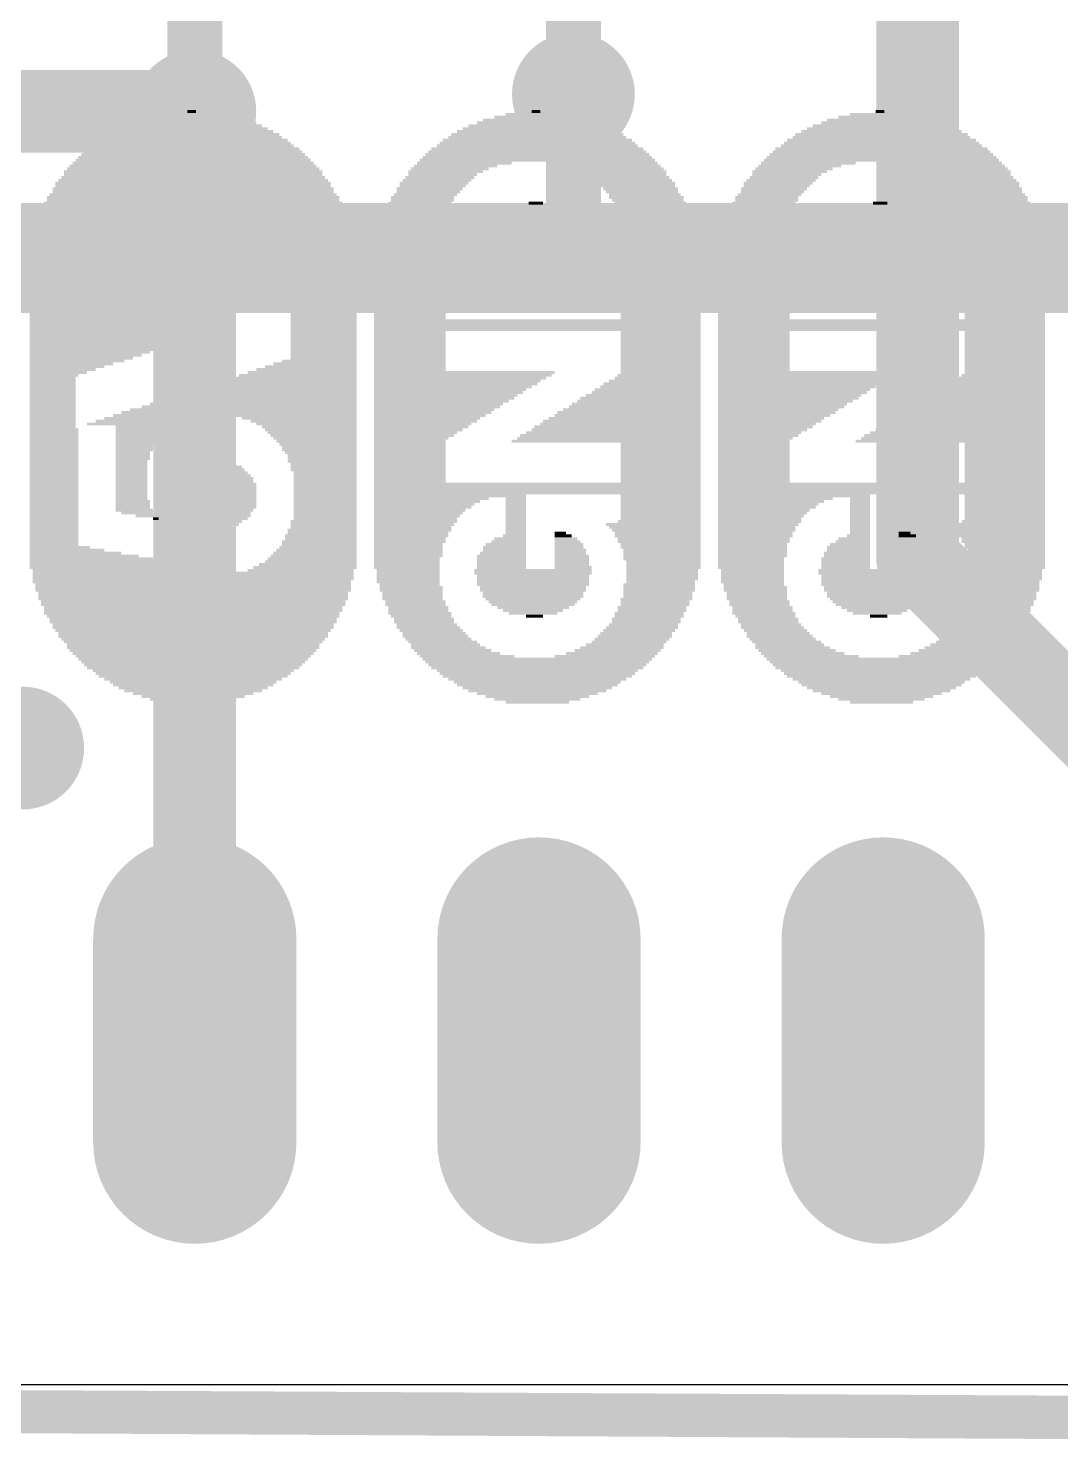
# Model space of a CAD drawing. Extents: x -3.3 to 69.5, y -0.4 to 53.7.
# Drawn here: x 36.87 to 44.49, y -0.41 to 10.01 of the extents above; entities that cross this region are included whole.
import ezdxf

# ---------------------------------------------------------------- set-up
doc = ezdxf.new("R2010")
doc.units = 0
for name, color, linetype in [('1', 12, 'CONTINUOUS'), ('16', 132, 'CONTINUOUS'), ('17', 110, 'CONTINUOUS'), ('18', 3, 'CONTINUOUS'), ('20', 53, 'CONTINUOUS'), ('200', 4, 'CONTINUOUS')]:
    doc.layers.add(name, color=color, linetype=linetype)

# ---------------------------------------------------------------- blocks, each defined once
blk = doc.blocks.new('LONGP100')
at = {"const_width": 1}
blk.add_lwpolyline([(-0.5, 0), (0.5, 0)], dxfattribs=at)
at = {"const_width": 0.5}
for points in [[(-0.5, 0.25, 1), (-0.5, -0.25)], [(0.5, -0.25, 1), (0.5, 0.25)]]:
    blk.add_lwpolyline(points, format="xyb", dxfattribs=at)
blk = doc.blocks.new('RECT')
blk.add_solid([(-0.5, -0.5), (0.5, -0.5), (-0.5, 0.5), (0.5, 0.5)])
blk = doc.blocks.new('ROUNDV')
at = {"const_width": 0.5}
blk.add_lwpolyline([(0, -0.25, 1), (0, 0.25, 1), (0, -0.25)], format="xyb", dxfattribs=at)

msp = doc.modelspace()

# ---------------------------------------------------------------- linework, layer by layer
at = {"layer": '1'}
for points, const_width in [([(40.894, 14.224), (40.894, 9.525)], 0.4064), ([(38.1, 13.843), (38.1, 9.398)], 0.4064), ([(43.434, 6.096), (43.434, 10.414)], 0.6096), ([(38.1, 9.398), (38.1, 2.54)], 0.6096), ([(45.72, 3.81), (43.434, 6.096)], 0.6096), ([(48.514, -0.254), (0, 0)], 0.3048)]:
    msp.add_lwpolyline(points, dxfattribs=dict(at, const_width=const_width))
for points, const_width in [([(38.2524, 9.398, 1), (37.9476, 9.398)], 0.3048), ([(40.7924, 9.525, 1), (40.9956, 9.525)], 0.2032), ([(37.9984, 9.398, 1), (38.2016, 9.398)], 0.2032), ([(43.5418, 6.2038, 1), (43.3262, 5.9882)], 0.3048), ([(43.2816, 6.096, 1), (43.5864, 6.096)], 0.3048), ([(37.9476, 2.54, 1), (38.2524, 2.54)], 0.3048)]:
    msp.add_lwpolyline(points, format="xyb", dxfattribs=dict(at, const_width=const_width))
at = {"layer": '16'}
for points, const_width in [([(38.1, 9.398), (29.464, 9.398)], 0.6096), ([(40.894, 9.525), (40.894, 8.316)], 0.4064), ([(35.306, 8.316), (40.894, 8.316)], 0.8128), ([(40.894, 8.316), (49.276, 8.316)], 0.8128), ([(45.466, -0.254), (0, 0)], 0.3048)]:
    msp.add_lwpolyline(points, dxfattribs=dict(at, const_width=const_width))
for points, const_width in [([(38.1, 9.2456, 1), (38.1, 9.5504)], 0.3048), ([(40.9956, 9.525, 1), (40.7924, 9.525)], 0.2032), ([(40.894, 8.5192, 1), (40.894, 8.1128)], 0.4064), ([(40.894, 8.1128, 1), (40.894, 8.5192)], 0.4064), ([(40.7924, 8.316, 1), (40.9956, 8.316)], 0.2032)]:
    msp.add_lwpolyline(points, format="xyb", dxfattribs=dict(at, const_width=const_width))
at = {"layer": '20'}
msp.add_line((65.04, 0), (1, 0), dxfattribs=at)

# ---------------------------------------------------------------- block references
at = {"layer": '17', "xscale": 1.5, "yscale": 1.5, "rotation": 90}
for p in [(38.1, 2.54), (38.1, 2.54), (40.64, 2.54), (40.64, 2.54), (43.18, 2.54), (43.18, 2.54)]:
    msp.add_blockref('LONGP100', p, dxfattribs=at)
at = {"layer": '18', "xscale": 0.9064, "yscale": 0.9064}
for p in [(40.894, 9.525), (40.894, 9.525), (38.1, 9.398), (38.1, 9.398), (36.83, 4.699), (36.83, 4.699)]:
    msp.add_blockref('ROUNDV', p, dxfattribs=at)
at = {"layer": '200', "yscale": 0.0212}
for p, xscale in [((38.0879, 9.3765), 0.4656), ((38.0773, 9.3976), 0.0635), ((40.6278, 9.3765), 0.4656), ((40.6172, 9.3976), 0.0635), ((43.1677, 9.3765), 0.4656), ((43.1571, 9.3976), 0.0635), ((38.0879, 9.2706), 1.1006), ((38.0879, 9.2918), 1.016), ((38.0985, 9.313), 0.9101), ((38.0879, 9.3341), 0.8043), ((38.0985, 9.3553), 0.6561), ((40.6278, 9.2706), 1.1006), ((40.6278, 9.2918), 1.016), ((40.6384, 9.313), 0.9101), ((40.6278, 9.3341), 0.8043), ((40.6384, 9.3553), 0.6561), ((43.1677, 9.2706), 1.1006), ((43.1677, 9.2918), 1.016), ((43.1783, 9.313), 0.9101), ((43.1677, 9.3341), 0.8043), ((43.1783, 9.3553), 0.6561), ((38.0879, 9.1648), 1.4393), ((38.0879, 9.186), 1.3969), ((38.0879, 9.2071), 1.3123), ((38.0879, 9.2283), 1.27), ((38.0879, 9.2495), 1.1853), ((40.6278, 9.1648), 1.4393), ((40.6278, 9.186), 1.3969), ((40.6278, 9.2071), 1.3123), ((40.6278, 9.2283), 1.27), ((40.6278, 9.2495), 1.1853), ((43.1677, 9.1648), 1.4393), ((43.1677, 9.186), 1.3969), ((43.1677, 9.2071), 1.3123), ((43.1677, 9.2283), 1.27), ((43.1677, 9.2495), 1.1853), ((38.0879, 9.059), 1.6933), ((38.0879, 9.0801), 1.6509), ((38.0879, 9.1013), 1.6086), ((38.0879, 9.1225), 1.5663), ((38.0879, 9.1436), 1.4816), ((40.6278, 9.059), 1.6933), ((40.6278, 9.0801), 1.6509), ((40.6278, 9.1013), 1.6086), ((40.6278, 9.1225), 1.5663), ((40.6278, 9.1436), 1.4816), ((43.1677, 9.059), 1.6933), ((43.1677, 9.0801), 1.6509), ((43.1677, 9.1013), 1.6086), ((43.1677, 9.1225), 1.5663), ((43.1677, 9.1436), 1.4816), ((38.0879, 8.9531), 1.9049), ((38.0879, 8.9743), 1.8626), ((38.0879, 8.9955), 1.8203), ((38.0879, 9.0166), 1.7779), ((38.0879, 9.0378), 1.7356), ((39.9505, 8.9531), 0.5503), ((39.9822, 8.9743), 0.5715), ((40.0246, 8.9955), 0.6138), ((40.0881, 9.0166), 0.6985), ((40.6278, 9.0378), 1.7356), ((41.1252, 9.0166), 0.7831), ((41.1887, 8.9955), 0.6985), ((41.231, 8.9743), 0.6561), ((41.2628, 8.9531), 0.635), ((42.4904, 8.9531), 0.5503), ((42.5221, 8.9743), 0.5715), ((42.5645, 8.9955), 0.6138), ((42.628, 9.0166), 0.6985), ((43.1677, 9.0378), 1.7356), ((43.6757, 9.0166), 0.762), ((43.7286, 8.9955), 0.6985), ((43.7709, 8.9743), 0.6561), ((43.8027, 8.9531), 0.635), ((38.0879, 8.8685), 2.0319), ((38.0879, 8.8473), 2.0319), ((38.0879, 8.8896), 1.9896), ((38.0879, 8.9108), 1.9473), ((38.0879, 8.932), 1.9049), ((39.8658, 8.8685), 0.508), ((39.8552, 8.8473), 0.4868), ((39.887, 8.8896), 0.508), ((39.9082, 8.9108), 0.508), ((39.9293, 8.932), 0.508), ((41.2839, 8.932), 0.5926), ((41.3157, 8.9108), 0.5715), ((41.3368, 8.8896), 0.5715), ((41.358, 8.8685), 0.5715), ((41.3686, 8.8473), 0.5503), ((42.4057, 8.8685), 0.508), ((42.3951, 8.8473), 0.4868), ((42.4269, 8.8896), 0.508), ((42.4481, 8.9108), 0.508), ((42.4692, 8.932), 0.508), ((43.8238, 8.932), 0.5926), ((43.8556, 8.9108), 0.5715), ((43.8767, 8.8896), 0.5715), ((43.8979, 8.8685), 0.5715), ((43.9085, 8.8473), 0.5503), ((38.0879, 8.7626), 2.1589), ((38.0879, 8.7415), 2.1589), ((38.0879, 8.7838), 2.1166), ((38.0879, 8.8261), 2.0743), ((38.0879, 8.805), 2.0743), ((39.7812, 8.7626), 0.4656), ((39.7812, 8.7415), 0.4656), ((39.8023, 8.7838), 0.4656), ((39.8341, 8.8261), 0.4868), ((39.8235, 8.805), 0.4656), ((41.3898, 8.8261), 0.5503), ((41.4003, 8.805), 0.5291), ((41.4321, 8.7626), 0.5503), ((41.4215, 8.7838), 0.5291), ((41.4427, 8.7415), 0.5291), ((42.3211, 8.7626), 0.4656), ((42.3211, 8.7415), 0.4656), ((42.3422, 8.7838), 0.4656), ((42.374, 8.8261), 0.4868), ((42.3634, 8.805), 0.4656), ((43.9297, 8.8261), 0.5503), ((43.9402, 8.805), 0.5291), ((43.9614, 8.7838), 0.5291), ((43.972, 8.7626), 0.5503), ((43.9826, 8.7415), 0.5291), ((38.0879, 8.6568), 2.2436), ((38.0879, 8.7203), 2.2012), ((38.0879, 8.6992), 2.2012), ((38.0879, 8.678), 2.2012), ((39.7388, 8.6568), 0.4656), ((39.76, 8.7203), 0.4657), ((39.76, 8.6992), 0.4657), ((39.76, 8.678), 0.4657), ((40.596, 8.6568), 0.5291), ((40.596, 8.678), 0.4445), ((40.6066, 8.6992), 0.3387), ((40.6172, 8.7203), 0.1058), ((41.4638, 8.7203), 0.5291), ((41.4638, 8.6992), 0.5291), ((41.4638, 8.678), 0.5291), ((41.485, 8.6568), 0.5291), ((42.2787, 8.6568), 0.4656), ((42.2999, 8.7203), 0.4656), ((42.2999, 8.6992), 0.4656), ((42.2999, 8.678), 0.4656), ((43.1359, 8.6568), 0.5291), ((43.1359, 8.678), 0.4445), ((43.1465, 8.6992), 0.3387), ((43.1571, 8.7203), 0.1058), ((44.0037, 8.7203), 0.5291), ((44.0037, 8.6992), 0.5291), ((44.0037, 8.678), 0.5291), ((44.0249, 8.6568), 0.5291), ((38.0879, 8.551), 2.3282), ((38.0879, 8.6145), 2.2859), ((38.0879, 8.5933), 2.2859), ((38.0879, 8.5722), 2.2859), ((38.0879, 8.6357), 2.2436), ((39.7071, 8.551), 0.4868), ((39.7282, 8.6145), 0.4868), ((39.7177, 8.5933), 0.4656), ((39.7177, 8.5722), 0.4656), ((39.7388, 8.6357), 0.4656), ((40.596, 8.5722), 0.6985), ((40.6066, 8.551), 0.7196), ((40.596, 8.5933), 0.6561), ((40.6066, 8.6145), 0.635), ((40.596, 8.6357), 0.5715), ((41.485, 8.6357), 0.5291), ((41.4956, 8.6145), 0.5503), ((41.5062, 8.5933), 0.5291), ((41.5062, 8.5722), 0.5291), ((41.5168, 8.551), 0.5503), ((42.247, 8.551), 0.4868), ((42.2681, 8.6145), 0.4868), ((42.2576, 8.5933), 0.4656), ((42.2576, 8.5722), 0.4656), ((42.2787, 8.6357), 0.4656), ((43.1359, 8.5722), 0.6985), ((43.1465, 8.551), 0.7196), ((43.1359, 8.5933), 0.6561), ((43.1465, 8.6145), 0.635), ((43.1465, 8.6357), 0.5926), ((44.0249, 8.6357), 0.5291), ((44.0355, 8.6145), 0.5503), ((44.0567, 8.551), 0.5503), ((44.0461, 8.5933), 0.5291), ((44.0461, 8.5722), 0.5291), ((37.0614, 8.4875), 0.3175), ((37.0614, 8.4663), 0.3175), ((37.0614, 8.4452), 0.3175), ((37.0719, 8.5087), 0.2963), ((38.0879, 8.5298), 2.3282), ((38.2466, 8.5087), 2.0108), ((38.289, 8.4875), 1.9684), ((38.3207, 8.4663), 1.9049), ((38.3525, 8.4452), 1.8414), ((39.6965, 8.4875), 0.508), ((39.6965, 8.4663), 0.508), ((39.6965, 8.4452), 0.508), ((39.7071, 8.5298), 0.4868), ((39.7071, 8.5087), 0.4868), ((40.596, 8.4663), 0.7831), ((40.596, 8.4452), 0.7831), ((40.596, 8.5298), 0.7408), ((40.596, 8.5087), 0.7408), ((40.6066, 8.4875), 0.762), ((41.5273, 8.4875), 0.5715), ((41.5273, 8.4663), 0.5715), ((41.5273, 8.4452), 0.5715), ((41.5168, 8.5298), 0.5503), ((41.5168, 8.5087), 0.5503), ((42.2364, 8.4875), 0.508), ((42.2364, 8.4663), 0.508), ((42.2364, 8.4452), 0.508), ((42.247, 8.5298), 0.4868), ((42.247, 8.5087), 0.4868), ((43.1359, 8.4663), 0.7831), ((43.1359, 8.4452), 0.7831), ((43.1359, 8.5298), 0.7408), ((43.1359, 8.5087), 0.7408), ((43.1465, 8.4875), 0.762), ((44.0672, 8.4875), 0.5715), ((44.0672, 8.4663), 0.5715), ((44.0672, 8.4452), 0.5715), ((44.0567, 8.5298), 0.5503), ((44.0567, 8.5087), 0.5503), ((37.0508, 8.3817), 0.3387), ((37.0508, 8.3605), 0.3387), ((37.0508, 8.3393), 0.3387), ((37.0614, 8.424), 0.3175), ((37.0614, 8.4028), 0.3175), ((38.3842, 8.424), 1.7779), ((38.416, 8.4028), 1.7144), ((38.4583, 8.3817), 1.6721), ((38.49, 8.3605), 1.6086), ((38.5218, 8.3393), 1.5451), ((39.6859, 8.3817), 0.5291), ((39.6859, 8.3605), 0.5291), ((39.6859, 8.3393), 0.5291), ((39.6965, 8.424), 0.508), ((39.6965, 8.4028), 0.508), ((40.596, 8.424), 0.7831), ((40.596, 8.4028), 0.7831), ((40.596, 8.3817), 0.7831), ((40.596, 8.3605), 0.7831), ((40.596, 8.3393), 0.7831), ((41.5273, 8.424), 0.5715), ((41.5273, 8.4028), 0.5715), ((41.5379, 8.3817), 0.5926), ((41.5379, 8.3605), 0.5926), ((41.5379, 8.3393), 0.5926), ((42.2258, 8.3817), 0.5291), ((42.2258, 8.3605), 0.5291), ((42.2258, 8.3393), 0.5291), ((42.2364, 8.424), 0.508), ((42.2364, 8.4028), 0.508), ((43.1359, 8.424), 0.7831), ((43.1359, 8.4028), 0.7831), ((43.1359, 8.3817), 0.7831), ((43.1359, 8.3605), 0.7831), ((43.1359, 8.3393), 0.7831), ((44.0672, 8.424), 0.5715), ((44.0672, 8.4028), 0.5715), ((44.0778, 8.3817), 0.5926), ((44.0778, 8.3605), 0.5926), ((44.0778, 8.3393), 0.5926), ((37.0508, 8.3182), 0.3387), ((37.0508, 8.297), 0.3387), ((37.0508, 8.2758), 0.3387), ((37.0508, 8.2547), 0.3387), ((37.0508, 8.2335), 0.3387), ((38.5535, 8.3182), 1.4816), ((38.5853, 8.297), 1.4181), ((38.617, 8.2758), 1.3546), ((38.6488, 8.2547), 1.2911), ((38.6805, 8.2335), 1.2276), ((39.6859, 8.3182), 0.5291), ((39.6859, 8.297), 0.5291), ((39.6859, 8.2758), 0.5291), ((39.6859, 8.2547), 0.5291), ((39.6859, 8.2335), 0.5291), ((40.596, 8.3182), 0.7831), ((40.596, 8.297), 0.7831), ((40.596, 8.2758), 0.7831), ((40.596, 8.2547), 0.7831), ((40.596, 8.2335), 0.7831), ((41.5379, 8.3182), 0.5926), ((41.5379, 8.297), 0.5926), ((41.5379, 8.2758), 0.5926), ((41.5379, 8.2547), 0.5926), ((41.5379, 8.2335), 0.5926), ((42.2258, 8.3182), 0.5291), ((42.2258, 8.297), 0.5291), ((42.2258, 8.2758), 0.5291), ((42.2258, 8.2547), 0.5291), ((42.2258, 8.2335), 0.5291), ((43.1359, 8.3182), 0.7831), ((43.1359, 8.297), 0.7831), ((43.1359, 8.2758), 0.7831), ((43.1359, 8.2547), 0.7831), ((43.1359, 8.2335), 0.7831), ((44.0778, 8.3182), 0.5926), ((44.0778, 8.297), 0.5926), ((44.0778, 8.2758), 0.5926), ((44.0778, 8.2547), 0.5926), ((44.0778, 8.2335), 0.5926), ((37.0508, 8.2123), 0.3387), ((37.0508, 8.1912), 0.3387), ((37.0508, 8.17), 0.3387), ((37.0508, 8.1488), 0.3387), ((37.0508, 8.1277), 0.3387), ((38.7123, 8.2123), 1.1641), ((38.744, 8.1912), 1.1006), ((38.7758, 8.17), 1.0371), ((38.8075, 8.1488), 0.9736), ((38.8393, 8.1277), 0.9101), ((39.6859, 8.2123), 0.5291), ((39.6859, 8.1912), 0.5291), ((39.6859, 8.17), 0.5291), ((39.6859, 8.1488), 0.5291), ((39.6859, 8.1277), 0.5291), ((40.596, 8.2123), 0.7831), ((40.596, 8.1912), 0.7831), ((41.5379, 8.2123), 0.5926), ((41.5379, 8.1912), 0.5926), ((41.5379, 8.17), 0.5926), ((41.5379, 8.1488), 0.5926), ((41.5379, 8.1277), 0.5926), ((42.2258, 8.2123), 0.5291), ((42.2258, 8.1912), 0.5291), ((42.2258, 8.17), 0.5291), ((42.2258, 8.1488), 0.5291), ((42.2258, 8.1277), 0.5291), ((43.1359, 8.2123), 0.7831), ((43.1359, 8.1912), 0.7831), ((44.0778, 8.2123), 0.5926), ((44.0778, 8.1912), 0.5926), ((44.0778, 8.17), 0.5926), ((44.0778, 8.1488), 0.5926), ((44.0778, 8.1277), 0.5926), ((37.1883, 8.043), 0.6138), ((37.0931, 8.1065), 0.4233), ((37.1249, 8.0853), 0.4868), ((37.1566, 8.0642), 0.5503), ((37.2201, 8.0218), 0.6773), ((38.871, 8.1065), 0.8466), ((38.9028, 8.0853), 0.7831), ((38.9345, 8.0642), 0.7196), ((38.9663, 8.043), 0.6561), ((38.998, 8.0218), 0.5926), ((39.6859, 8.1065), 0.5291), ((39.6859, 8.0853), 0.5291), ((39.6859, 8.0642), 0.5291), ((39.6859, 8.043), 0.5291), ((39.6859, 8.0218), 0.5291), ((41.5379, 8.1065), 0.5926), ((41.5379, 8.0853), 0.5926), ((41.5379, 8.0642), 0.5926), ((41.5379, 8.043), 0.5926), ((41.5379, 8.0218), 0.5926), ((42.2258, 8.1065), 0.5291), ((42.2258, 8.0853), 0.5291), ((42.2258, 8.0642), 0.5291), ((42.2258, 8.043), 0.5291), ((42.2258, 8.0218), 0.5291), ((44.0778, 8.1065), 0.5926), ((44.0778, 8.0853), 0.5926), ((44.0778, 8.0642), 0.5926), ((44.0778, 8.043), 0.5926), ((44.0778, 8.0218), 0.5926), ((37.2518, 8.0007), 0.7408), ((37.3153, 7.9583), 0.8678), ((37.3894, 7.916), 1.016), ((37.2836, 7.9795), 0.8043), ((37.3577, 7.9372), 0.9525), ((39.0298, 8.0007), 0.5292), ((39.0509, 7.9795), 0.4868), ((39.0509, 7.9583), 0.4868), ((39.0509, 7.9372), 0.4868), ((39.0509, 7.916), 0.4868), ((39.6859, 8.0007), 0.5291), ((39.6859, 7.9795), 0.5291), ((39.6859, 7.9583), 0.5291), ((39.6859, 7.9372), 0.5291), ((39.6859, 7.916), 0.5291), ((41.5379, 8.0007), 0.5926), ((41.5379, 7.9795), 0.5926), ((41.5379, 7.9583), 0.5926), ((41.5379, 7.9372), 0.5926), ((41.5379, 7.916), 0.5926), ((42.2258, 8.0007), 0.5291), ((42.2258, 7.9795), 0.5291), ((42.2258, 7.9583), 0.5291), ((42.2258, 7.9372), 0.5291), ((42.2258, 7.916), 0.5291), ((44.0778, 8.0007), 0.5926), ((44.0778, 7.9795), 0.5926), ((44.0778, 7.9583), 0.5926), ((44.0778, 7.9372), 0.5926), ((44.0778, 7.916), 0.5926), ((37.4529, 7.8737), 1.143), ((37.4847, 7.8525), 1.2065), ((37.5164, 7.8314), 1.2699), ((37.4212, 7.8949), 1.0795), ((37.5482, 7.8102), 1.3334), ((39.0509, 7.8949), 0.4868), ((39.0509, 7.8737), 0.4868), ((39.0509, 7.8525), 0.4868), ((39.0509, 7.8314), 0.4868), ((39.0509, 7.8102), 0.4868), ((39.6859, 7.8949), 0.5291), ((39.6859, 7.8737), 0.5291), ((40.6278, 7.8525), 2.4129), ((40.6278, 7.8314), 2.4129), ((40.6278, 7.8102), 2.4129), ((41.5379, 7.8949), 0.5926), ((41.5379, 7.8737), 0.5926), ((42.2258, 7.8949), 0.5291), ((42.2258, 7.8737), 0.5291), ((43.1677, 7.8525), 2.4129), ((43.1677, 7.8314), 2.4129), ((43.1677, 7.8102), 2.4129), ((44.0778, 7.8949), 0.5926), ((44.0778, 7.8737), 0.5926), ((37.5587, 7.7679), 1.3546), ((37.4952, 7.7255), 1.2276), ((37.5799, 7.789), 1.3969), ((37.527, 7.7467), 1.2911), ((37.4635, 7.7044), 1.1641), ((39.0509, 7.789), 0.4868), ((39.0509, 7.7679), 0.4868), ((39.0509, 7.7467), 0.4868), ((39.0509, 7.7255), 0.4868), ((39.0509, 7.7044), 0.4868), ((39.6859, 7.7679), 0.5291), ((39.6859, 7.7467), 0.5291), ((39.6859, 7.7255), 0.5291), ((39.6859, 7.7044), 0.5291), ((40.6278, 7.789), 2.4129), ((41.5379, 7.7679), 0.5926), ((41.5379, 7.7467), 0.5926), ((41.5379, 7.7255), 0.5926), ((41.5379, 7.7044), 0.5926), ((42.2258, 7.7679), 0.5291), ((42.2258, 7.7467), 0.5291), ((42.2258, 7.7255), 0.5291), ((42.2258, 7.7044), 0.5291), ((43.1677, 7.789), 2.4129), ((44.0778, 7.7679), 0.5926), ((44.0778, 7.7467), 0.5926), ((44.0778, 7.7255), 0.5926), ((44.0778, 7.7044), 0.5926), ((37.3894, 7.662), 1.016), ((37.3259, 7.6197), 0.889), ((37.2942, 7.5985), 0.8255), ((37.4318, 7.6832), 1.1006), ((37.3577, 7.6409), 0.9525), ((39.0509, 7.6832), 0.4868), ((39.0509, 7.662), 0.4868), ((39.0509, 7.6409), 0.4868), ((39.0509, 7.6197), 0.4868), ((39.0509, 7.5985), 0.4868), ((39.6859, 7.6832), 0.5291), ((39.6859, 7.662), 0.5291), ((39.6859, 7.6409), 0.5291), ((39.6859, 7.6197), 0.5291), ((39.6859, 7.5985), 0.5291), ((41.5379, 7.6832), 0.5926), ((41.5379, 7.662), 0.5926), ((41.5379, 7.6409), 0.5926), ((41.5379, 7.6197), 0.5926), ((41.5379, 7.5985), 0.5926), ((42.2258, 7.6832), 0.5291), ((42.2258, 7.662), 0.5291), ((42.2258, 7.6409), 0.5291), ((42.2258, 7.6197), 0.5291), ((42.2258, 7.5985), 0.5291), ((44.0778, 7.6832), 0.5926), ((44.0778, 7.662), 0.5926), ((44.0778, 7.6409), 0.5926), ((44.0778, 7.6197), 0.5926), ((44.0778, 7.5985), 0.5926), ((37.2624, 7.5774), 0.762), ((37.1883, 7.535), 0.6138), ((37.2307, 7.5562), 0.6985), ((37.1566, 7.5139), 0.5503), ((37.1249, 7.4927), 0.4868), ((38.9239, 7.4927), 0.7408), ((38.9557, 7.5139), 0.6773), ((38.9874, 7.535), 0.6138), ((39.0192, 7.5562), 0.5503), ((39.0509, 7.5774), 0.4868), ((39.6859, 7.5774), 0.5291), ((39.6859, 7.5562), 0.5291), ((39.6859, 7.535), 0.5291), ((39.6859, 7.5139), 0.5291), ((39.6859, 7.4927), 0.5291), ((41.5379, 7.5774), 0.5926), ((41.5379, 7.5562), 0.5926), ((41.5379, 7.535), 0.5926), ((41.5379, 7.5139), 0.5926), ((41.5379, 7.4927), 0.5926), ((42.2258, 7.5774), 0.5291), ((42.2258, 7.5562), 0.5291), ((42.2258, 7.535), 0.5291), ((42.2258, 7.5139), 0.5291), ((42.2258, 7.4927), 0.5291), ((44.0778, 7.5774), 0.5926), ((44.0778, 7.5562), 0.5926), ((44.0778, 7.535), 0.5926), ((44.0778, 7.5139), 0.5926), ((44.0778, 7.4927), 0.5926), ((37.0931, 7.4715), 0.4233), ((37.0614, 7.4504), 0.3598), ((37.0508, 7.4292), 0.3387), ((37.0508, 7.408), 0.3387), ((37.0508, 7.3869), 0.3387), ((38.7546, 7.3869), 1.0795), ((38.7864, 7.408), 1.016), ((38.8181, 7.4292), 0.9525), ((38.8604, 7.4504), 0.8678), ((38.8922, 7.4715), 0.8043), ((40.0563, 7.4292), 1.27), ((40.0246, 7.3869), 1.2065), ((40.0881, 7.4715), 1.3334), ((40.0775, 7.4504), 1.3123), ((40.0352, 7.408), 1.2276), ((41.4744, 7.3869), 0.7196), ((41.4956, 7.408), 0.6773), ((41.5168, 7.4292), 0.635), ((41.5273, 7.4504), 0.6138), ((41.5379, 7.4715), 0.5926), ((42.5962, 7.4292), 1.2699), ((42.575, 7.408), 1.2276), ((42.5645, 7.3869), 1.2065), ((42.628, 7.4715), 1.3334), ((42.6174, 7.4504), 1.3123), ((44.0143, 7.3869), 0.7196), ((44.0355, 7.408), 0.6773), ((44.0567, 7.4292), 0.635), ((44.0672, 7.4504), 0.6138), ((44.0778, 7.4715), 0.5926), ((37.0508, 7.3657), 0.3387), ((37.0508, 7.3445), 0.3387), ((37.0508, 7.3234), 0.3387), ((37.0508, 7.3022), 0.3387), ((38.6276, 7.3022), 1.3334), ((38.6594, 7.3234), 1.27), ((38.6911, 7.3445), 1.2065), ((38.7229, 7.3657), 1.143), ((40.0034, 7.3657), 1.1641), ((39.9822, 7.3445), 1.1218), ((39.9505, 7.3022), 1.0583), ((39.9717, 7.3234), 1.1006), ((41.4109, 7.3022), 0.8466), ((41.4321, 7.3234), 0.8043), ((41.4427, 7.3445), 0.7831), ((41.4638, 7.3657), 0.7408), ((42.5433, 7.3657), 1.1641), ((42.5221, 7.3445), 1.1218), ((42.5115, 7.3234), 1.1006), ((42.4904, 7.3022), 1.0583), ((43.9508, 7.3022), 0.8466), ((43.972, 7.3234), 0.8043), ((43.9826, 7.3445), 0.7831), ((44.0037, 7.3657), 0.7408), ((37.0508, 7.281), 0.3387), ((37.0508, 7.2599), 0.3387), ((37.0508, 7.2387), 0.3387), ((37.0508, 7.2175), 0.3387), ((37.0508, 7.1964), 0.3387), ((38.4583, 7.1964), 1.6721), ((38.5006, 7.2175), 1.5874), ((38.5324, 7.2387), 1.5239), ((38.5641, 7.2599), 1.4604), ((38.5959, 7.281), 1.3969), ((39.9187, 7.2599), 0.9948), ((39.8976, 7.2387), 0.9525), ((39.8658, 7.1964), 0.889), ((39.9399, 7.281), 1.0371), ((39.887, 7.2175), 0.9313), ((41.3263, 7.1964), 1.016), ((41.3474, 7.2175), 0.9736), ((41.358, 7.2387), 0.9525), ((41.3792, 7.2599), 0.9101), ((41.3898, 7.281), 0.889), ((42.4798, 7.281), 1.0371), ((42.4586, 7.2599), 0.9948), ((42.4375, 7.2387), 0.9525), ((42.4057, 7.1964), 0.889), ((42.4269, 7.2175), 0.9313), ((43.8662, 7.1964), 1.016), ((43.8873, 7.2175), 0.9736), ((43.8979, 7.2387), 0.9525), ((43.9191, 7.2599), 0.9101), ((43.9297, 7.281), 0.889), ((37.0508, 7.1752), 0.3387), ((37.0508, 7.154), 0.3387), ((37.0508, 7.1329), 0.3387), ((37.0508, 7.1117), 0.3387), ((37.0508, 7.0905), 0.3387), ((37.6434, 7.0905), 0.6773), ((37.6963, 7.1117), 0.6561), ((37.7598, 7.1329), 0.6561), ((37.8445, 7.154), 0.6985), ((38.4265, 7.1752), 1.7356), ((38.8287, 7.154), 0.9313), ((38.871, 7.1329), 0.8466), ((38.9028, 7.1117), 0.7831), ((38.9239, 7.0905), 0.7408), ((39.8552, 7.1752), 0.8678), ((39.8341, 7.154), 0.8255), ((39.8129, 7.1329), 0.7831), ((39.8023, 7.1117), 0.762), ((39.7812, 7.0905), 0.7196), ((41.2416, 7.0905), 1.1853), ((41.2522, 7.1117), 1.1641), ((41.2734, 7.1329), 1.1218), ((41.2945, 7.154), 1.0795), ((41.3051, 7.1752), 1.0583), ((42.3951, 7.1752), 0.8678), ((42.374, 7.154), 0.8255), ((42.3528, 7.1329), 0.7831), ((42.3422, 7.1117), 0.762), ((42.3211, 7.0905), 0.7196), ((43.7815, 7.0905), 1.1853), ((43.7921, 7.1117), 1.1641), ((43.8132, 7.1329), 1.1218), ((43.8344, 7.154), 1.0795), ((43.845, 7.1752), 1.0583), ((37.0508, 7.0694), 0.3387), ((37.0614, 7.0482), 0.3598), ((37.0614, 7.0271), 0.3598), ((37.0614, 7.0059), 0.3598), ((37.0614, 6.9847), 0.3598), ((37.6857, 7.0059), 0.3387), ((37.6857, 6.9847), 0.3387), ((37.7281, 7.0694), 0.4233), ((37.7175, 7.0482), 0.4022), ((37.7069, 7.0271), 0.381), ((38.9451, 7.0694), 0.6985), ((38.9557, 7.0482), 0.6773), ((38.9663, 7.0271), 0.6561), ((38.9769, 7.0059), 0.635), ((38.9874, 6.9847), 0.6138), ((39.7282, 7.0271), 0.6138), ((39.7706, 7.0694), 0.6985), ((39.7494, 7.0482), 0.6561), ((39.7177, 7.0059), 0.5926), ((39.6965, 6.9847), 0.5503), ((41.1569, 6.9847), 1.3546), ((41.1675, 7.0059), 1.3335), ((41.1887, 7.0271), 1.2911), ((41.2099, 7.0482), 1.2488), ((41.2204, 7.0694), 1.2276), ((42.3105, 7.0694), 0.6985), ((42.2893, 7.0482), 0.6561), ((42.2681, 7.0271), 0.6138), ((42.2576, 7.0059), 0.5926), ((42.2364, 6.9847), 0.5503), ((43.6968, 6.9847), 1.3546), ((43.7074, 7.0059), 1.3334), ((43.7286, 7.0271), 1.2911), ((43.7497, 7.0482), 1.2488), ((43.7603, 7.0694), 1.2276), ((37.0614, 6.9636), 0.3598), ((37.0614, 6.9424), 0.3598), ((37.0614, 6.9212), 0.3598), ((37.0614, 6.9001), 0.3598), ((37.0614, 6.8789), 0.3598), ((37.6752, 6.9636), 0.3175), ((37.6646, 6.9424), 0.2963), ((37.654, 6.9212), 0.2752), ((37.654, 6.9001), 0.2752), ((37.6434, 6.8789), 0.254), ((38.998, 6.9636), 0.5926), ((39.0086, 6.9424), 0.5715), ((39.0192, 6.9212), 0.5503), ((39.0192, 6.9001), 0.5503), ((39.0298, 6.8789), 0.5292), ((39.6859, 6.9636), 0.5291), ((39.6859, 6.9424), 0.5291), ((39.6859, 6.9212), 0.5291), ((39.6859, 6.9001), 0.5291), ((39.6859, 6.8789), 0.5291), ((41.1358, 6.9636), 1.3969), ((41.5379, 6.9424), 0.5926), ((41.5379, 6.9212), 0.5926), ((41.5379, 6.9001), 0.5926), ((41.5379, 6.8789), 0.5926), ((42.2258, 6.9636), 0.5291), ((42.2258, 6.9424), 0.5291), ((42.2258, 6.9212), 0.5291), ((42.2258, 6.9001), 0.5291), ((42.2258, 6.8789), 0.5291), ((43.6757, 6.9636), 1.3969), ((44.0778, 6.9424), 0.5926), ((44.0778, 6.9212), 0.5926), ((44.0778, 6.9001), 0.5926), ((44.0778, 6.8789), 0.5926), ((37.0614, 6.8577), 0.3598), ((37.0614, 6.8366), 0.3598), ((37.0614, 6.8154), 0.3598), ((37.0614, 6.7942), 0.3598), ((37.0614, 6.7731), 0.3598), ((37.6434, 6.8577), 0.254), ((37.6434, 6.8366), 0.254), ((37.6328, 6.8154), 0.2328), ((37.6328, 6.7942), 0.2328), ((37.6328, 6.7731), 0.2328), ((38.2784, 6.7731), 0.3387), ((38.2784, 6.7942), 0.254), ((38.2678, 6.8154), 0.1482), ((39.0404, 6.8577), 0.508), ((39.0404, 6.8366), 0.508), ((39.0404, 6.8154), 0.508), ((39.0509, 6.7942), 0.4868), ((39.0509, 6.7731), 0.4868), ((39.6859, 6.8577), 0.5291), ((39.6859, 6.8366), 0.5291), ((39.6859, 6.8154), 0.5291), ((39.6859, 6.7942), 0.5291), ((39.6859, 6.7731), 0.5291), ((41.5379, 6.8577), 0.5926), ((41.5379, 6.8366), 0.5926), ((41.5379, 6.8154), 0.5926), ((41.5379, 6.7942), 0.5926), ((41.5379, 6.7731), 0.5926), ((42.2258, 6.8577), 0.5291), ((42.2258, 6.8366), 0.5291), ((42.2258, 6.8154), 0.5291), ((42.2258, 6.7942), 0.5291), ((42.2258, 6.7731), 0.5291), ((44.0778, 6.8577), 0.5926), ((44.0778, 6.8366), 0.5926), ((44.0778, 6.8154), 0.5926), ((44.0778, 6.7942), 0.5926), ((44.0778, 6.7731), 0.5926), ((37.0614, 6.7519), 0.3598), ((37.0614, 6.7307), 0.3598), ((37.0614, 6.7096), 0.3598), ((37.0614, 6.6884), 0.3598), ((37.0614, 6.6672), 0.3598), ((37.6328, 6.7519), 0.2328), ((37.6328, 6.7307), 0.2328), ((37.6328, 6.7096), 0.2328), ((37.6328, 6.6884), 0.2328), ((37.6328, 6.6672), 0.2328), ((38.2784, 6.6884), 0.508), ((38.2784, 6.6672), 0.508), ((38.2784, 6.7096), 0.4656), ((38.2784, 6.7307), 0.4233), ((38.2784, 6.7519), 0.381), ((39.0509, 6.7519), 0.4868), ((39.0615, 6.7307), 0.4657), ((39.0615, 6.7096), 0.4657), ((39.0615, 6.6884), 0.4657), ((39.0615, 6.6672), 0.4657), ((39.6859, 6.7519), 0.5291), ((39.6859, 6.7307), 0.5291), ((39.6859, 6.7096), 0.5291), ((39.6859, 6.6884), 0.5291), ((39.6859, 6.6672), 0.5291), ((41.5379, 6.7519), 0.5926), ((41.5379, 6.7307), 0.5926), ((41.5379, 6.7096), 0.5926), ((41.5379, 6.6884), 0.5926), ((41.5379, 6.6672), 0.5926), ((42.2258, 6.7519), 0.5291), ((42.2258, 6.7307), 0.5291), ((42.2258, 6.7096), 0.5291), ((42.2258, 6.6884), 0.5291), ((42.2258, 6.6672), 0.5291), ((44.0778, 6.7519), 0.5926), ((44.0778, 6.7307), 0.5926), ((44.0778, 6.7096), 0.5926), ((44.0778, 6.6884), 0.5926), ((44.0778, 6.6672), 0.5926), ((37.0614, 6.6461), 0.3598), ((37.0614, 6.6249), 0.3598), ((37.0614, 6.6037), 0.3598), ((37.0614, 6.5826), 0.3598), ((37.0614, 6.5614), 0.3598), ((37.6328, 6.6461), 0.2328), ((37.6328, 6.6249), 0.2328), ((37.6328, 6.6037), 0.2328), ((37.6328, 6.5826), 0.2328), ((37.6328, 6.5614), 0.2328), ((38.2784, 6.6461), 0.5503), ((38.2784, 6.6249), 0.5503), ((38.2784, 6.6037), 0.5503), ((38.2784, 6.5826), 0.5503), ((38.2784, 6.5614), 0.5503), ((39.0615, 6.6461), 0.4657), ((39.0615, 6.6249), 0.4657), ((39.0615, 6.6037), 0.4657), ((39.0615, 6.5826), 0.4657), ((39.0615, 6.5614), 0.4657), ((39.9822, 6.5614), 1.1218), ((40.6278, 6.6461), 2.4129), ((40.6278, 6.6249), 2.4129), ((40.6278, 6.6037), 2.4129), ((40.6278, 6.5826), 2.4129), ((41.5379, 6.5614), 0.5926), ((42.5221, 6.5614), 1.1218), ((43.1677, 6.6461), 2.4129), ((43.1677, 6.6249), 2.4129), ((43.1677, 6.6037), 2.4129), ((43.1677, 6.5826), 2.4129), ((44.0778, 6.5614), 0.5926), ((37.0614, 6.5402), 0.3598), ((37.0614, 6.5191), 0.3598), ((37.0614, 6.4979), 0.3598), ((37.0614, 6.4767), 0.3598), ((37.0614, 6.4556), 0.3598), ((37.6328, 6.5402), 0.2328), ((37.6434, 6.5191), 0.254), ((37.6434, 6.4979), 0.254), ((37.6434, 6.4767), 0.254), ((37.654, 6.4556), 0.2752), ((38.2784, 6.5402), 0.5503), ((38.2784, 6.5191), 0.5503), ((38.2784, 6.4979), 0.5503), ((38.2784, 6.4767), 0.5503), ((38.2784, 6.4556), 0.508), ((39.0615, 6.5402), 0.4657), ((39.0615, 6.5191), 0.4657), ((39.0615, 6.4979), 0.4657), ((39.0615, 6.4767), 0.4657), ((39.0615, 6.4556), 0.4657), ((39.8129, 6.5191), 0.7831), ((39.7917, 6.4979), 0.7408), ((39.76, 6.4556), 0.6773), ((39.8447, 6.5402), 0.8466), ((39.7812, 6.4767), 0.7196), ((40.469, 6.5402), 0.1482), ((40.469, 6.5191), 0.1482), ((40.469, 6.4979), 0.1482), ((40.469, 6.4767), 0.1482), ((40.469, 6.4556), 0.1482), ((41.5379, 6.5402), 0.5926), ((41.5379, 6.5191), 0.5926), ((41.5379, 6.4979), 0.5926), ((41.5379, 6.4767), 0.5926), ((41.5379, 6.4556), 0.5926), ((42.3528, 6.5191), 0.7831), ((42.3316, 6.4979), 0.7408), ((42.2999, 6.4556), 0.6773), ((42.3846, 6.5402), 0.8466), ((42.3211, 6.4767), 0.7196), ((43.0089, 6.5402), 0.1482), ((43.0089, 6.5191), 0.1482), ((43.0089, 6.4979), 0.1482), ((43.0089, 6.4767), 0.1482), ((43.0089, 6.4556), 0.1482), ((44.0778, 6.5402), 0.5926), ((44.0778, 6.5191), 0.5926), ((44.0778, 6.4979), 0.5926), ((44.0778, 6.4767), 0.5926), ((44.0778, 6.4556), 0.5926), ((37.0614, 6.4344), 0.3598), ((37.0614, 6.4132), 0.3598), ((37.0614, 6.3921), 0.3598), ((37.0614, 6.3709), 0.3598), ((37.0614, 6.3497), 0.3598), ((37.6752, 6.4344), 0.2328), ((37.7387, 6.4132), 0.1482), ((37.8127, 6.3921), 0.0423), ((38.2678, 6.4344), 0.4868), ((38.2784, 6.4132), 0.4656), ((38.2784, 6.3921), 0.4233), ((38.2678, 6.3709), 0.3598), ((38.2678, 6.3497), 0.3175), ((39.0509, 6.3709), 0.4868), ((39.0509, 6.3497), 0.4868), ((39.0615, 6.4344), 0.4657), ((39.0615, 6.4132), 0.4657), ((39.0615, 6.3921), 0.4657), ((39.7388, 6.4132), 0.635), ((39.7282, 6.3921), 0.6138), ((39.7282, 6.3709), 0.6138), ((39.7494, 6.4344), 0.6561), ((39.7177, 6.3497), 0.5926), ((40.469, 6.4344), 0.1482), ((40.469, 6.4132), 0.1482), ((40.469, 6.3921), 0.1482), ((40.469, 6.3709), 0.1482), ((40.469, 6.3497), 0.1482), ((41.485, 6.3497), 0.6985), ((41.5273, 6.3709), 0.6138), ((41.5379, 6.4344), 0.5926), ((41.5379, 6.4132), 0.5926), ((41.5379, 6.3921), 0.5926), ((42.2893, 6.4344), 0.6561), ((42.2787, 6.4132), 0.635), ((42.2681, 6.3921), 0.6138), ((42.2681, 6.3709), 0.6138), ((42.2576, 6.3497), 0.5926), ((43.0089, 6.4344), 0.1482), ((43.0089, 6.4132), 0.1482), ((43.0089, 6.3921), 0.1482), ((43.0089, 6.3709), 0.1482), ((43.0089, 6.3497), 0.1482), ((44.0249, 6.3497), 0.6985), ((44.0672, 6.3709), 0.6138), ((44.0778, 6.4344), 0.5926), ((44.0778, 6.4132), 0.5926), ((44.0778, 6.3921), 0.5926), ((37.0614, 6.3286), 0.3598), ((37.0614, 6.3074), 0.3598), ((37.0614, 6.2862), 0.3598), ((37.0614, 6.2651), 0.3598), ((37.0614, 6.2439), 0.3598), ((38.2255, 6.3074), 0.1905), ((38.2255, 6.2862), 0.1905), ((38.2255, 6.2651), 0.1905), ((38.2255, 6.2439), 0.1905), ((38.2361, 6.3286), 0.2117), ((39.0298, 6.2651), 0.5292), ((39.0298, 6.2439), 0.5292), ((39.0404, 6.3074), 0.508), ((39.0404, 6.2862), 0.508), ((39.0509, 6.3286), 0.4868), ((39.7071, 6.3286), 0.5715), ((39.7071, 6.3074), 0.5715), ((39.6859, 6.2439), 0.5291), ((39.6965, 6.2862), 0.5503), ((39.6965, 6.2651), 0.5503), ((40.4267, 6.2439), 0.2328), ((40.4585, 6.2651), 0.1693), ((40.469, 6.3286), 0.1482), ((40.469, 6.3074), 0.1482), ((40.469, 6.2862), 0.1482), ((40.8394, 6.2439), 0.1693), ((40.7971, 6.2862), 0.0847), ((40.8183, 6.2651), 0.127), ((41.4956, 6.3286), 0.6773), ((41.5062, 6.3074), 0.6561), ((41.5168, 6.2862), 0.635), ((41.5168, 6.2651), 0.635), ((41.5273, 6.2439), 0.6138), ((42.247, 6.3286), 0.5715), ((42.247, 6.3074), 0.5715), ((42.2258, 6.2439), 0.5291), ((42.2364, 6.2862), 0.5503), ((42.2364, 6.2651), 0.5503), ((42.9666, 6.2439), 0.2328), ((42.9984, 6.2651), 0.1693), ((43.0089, 6.3286), 0.1482), ((43.0089, 6.3074), 0.1482), ((43.0089, 6.2862), 0.1482), ((43.337, 6.2862), 0.0847), ((43.3582, 6.2651), 0.127), ((43.3794, 6.2439), 0.1693), ((44.0355, 6.3286), 0.6773), ((44.0461, 6.3074), 0.6561), ((44.0567, 6.2862), 0.635), ((44.0567, 6.2651), 0.635), ((44.0672, 6.2439), 0.6138), ((37.0614, 6.2228), 0.3598), ((37.0614, 6.2016), 0.3598), ((37.1037, 6.1804), 0.4445), ((37.1566, 6.1593), 0.5503), ((37.2201, 6.1381), 0.6773), ((38.2255, 6.2228), 0.1905), ((38.2255, 6.2016), 0.1905), ((38.2255, 6.1804), 0.1905), ((38.2255, 6.1593), 0.1905), ((38.2255, 6.1381), 0.1905), ((38.9874, 6.1381), 0.6138), ((38.998, 6.1593), 0.5926), ((39.0086, 6.1804), 0.5715), ((39.0192, 6.2228), 0.5503), ((39.0192, 6.2016), 0.5503), ((39.6859, 6.2228), 0.5291), ((39.6753, 6.2016), 0.508), ((39.6753, 6.1804), 0.508), ((39.6753, 6.1593), 0.508), ((39.6753, 6.1381), 0.508), ((40.3738, 6.1381), 0.3387), ((40.3844, 6.1804), 0.3175), ((40.3844, 6.1593), 0.3175), ((40.395, 6.2016), 0.2963), ((40.4161, 6.2228), 0.254), ((40.85, 6.2228), 0.1905), ((40.8606, 6.2016), 0.2117), ((40.8606, 6.1804), 0.2117), ((40.8712, 6.1593), 0.2328), ((40.8712, 6.1381), 0.2328), ((41.5273, 6.2228), 0.6138), ((41.5379, 6.2016), 0.5926), ((41.5379, 6.1804), 0.5926), ((41.5485, 6.1593), 0.5715), ((41.5485, 6.1381), 0.5715), ((42.2258, 6.2228), 0.5291), ((42.2152, 6.2016), 0.508), ((42.2152, 6.1804), 0.508), ((42.2152, 6.1593), 0.508), ((42.2152, 6.1381), 0.508), ((42.9137, 6.1381), 0.3387), ((42.9243, 6.1804), 0.3175), ((42.9243, 6.1593), 0.3175), ((42.9349, 6.2016), 0.2963), ((42.956, 6.2228), 0.254), ((43.3899, 6.2228), 0.1905), ((43.4005, 6.2016), 0.2117), ((43.4005, 6.1804), 0.2117), ((43.4111, 6.1593), 0.2328), ((43.4111, 6.1381), 0.2328), ((44.0672, 6.2228), 0.6138), ((44.0778, 6.2016), 0.5926), ((44.0778, 6.1804), 0.5926), ((44.0884, 6.1593), 0.5715), ((44.0884, 6.1381), 0.5715), ((37.4529, 6.0534), 1.143), ((37.2836, 6.1169), 0.8043), ((37.3365, 6.0958), 0.9101), ((37.4, 6.0746), 1.0371), ((37.6011, 6.0323), 1.4393), ((38.2255, 6.1169), 0.1905), ((38.2255, 6.0958), 0.1905), ((38.2255, 6.0746), 0.1905), ((38.2255, 6.0534), 0.1905), ((38.9134, 6.0323), 0.762), ((38.9345, 6.0534), 0.7196), ((38.9557, 6.0746), 0.6773), ((38.9663, 6.0958), 0.6561), ((38.9769, 6.1169), 0.635), ((39.6753, 6.1169), 0.508), ((39.6647, 6.0958), 0.4868), ((39.6647, 6.0746), 0.4868), ((39.6647, 6.0534), 0.4868), ((39.6647, 6.0323), 0.4868), ((40.3632, 6.1169), 0.3598), ((40.3632, 6.0958), 0.3598), ((40.3632, 6.0746), 0.3598), ((40.3632, 6.0534), 0.3598), ((40.3632, 6.0323), 0.3598), ((40.8818, 6.1169), 0.254), ((40.8818, 6.0958), 0.254), ((40.8818, 6.0746), 0.254), ((40.8818, 6.0534), 0.254), ((40.8924, 6.0323), 0.2752), ((41.5485, 6.1169), 0.5715), ((41.5485, 6.0958), 0.5715), ((41.5591, 6.0746), 0.5503), ((41.5591, 6.0534), 0.5503), ((41.5591, 6.0323), 0.5503), ((42.2152, 6.1169), 0.508), ((42.2046, 6.0958), 0.4868), ((42.2046, 6.0746), 0.4868), ((42.2046, 6.0534), 0.4868), ((42.2046, 6.0323), 0.4868), ((42.9031, 6.0958), 0.3598), ((42.9031, 6.0746), 0.3598), ((42.9031, 6.0534), 0.3598), ((42.9031, 6.0323), 0.3598), ((42.9137, 6.1169), 0.3387), ((43.4217, 6.1169), 0.254), ((43.4217, 6.0958), 0.254), ((43.4217, 6.0746), 0.254), ((43.4217, 6.0534), 0.254), ((43.4323, 6.0323), 0.2752), ((44.0884, 6.1169), 0.5715), ((44.0884, 6.0958), 0.5715), ((44.099, 6.0746), 0.5503), ((44.099, 6.0534), 0.5503), ((44.099, 6.0323), 0.5503), ((38.0879, 5.9899), 2.3706), ((38.0879, 5.9688), 2.3706), ((38.0879, 5.9476), 2.3706), ((37.6117, 6.0111), 1.4181), ((38.8816, 6.0111), 0.7831), ((39.6753, 6.0111), 0.4656), ((39.6753, 5.9899), 0.4656), ((39.6753, 5.9688), 0.4656), ((39.6753, 5.9476), 0.4656), ((40.596, 6.0111), 0.8678), ((40.596, 5.9899), 0.8678), ((40.596, 5.9688), 0.8255), ((40.596, 5.9476), 0.8255), ((41.5485, 6.0111), 0.5291), ((41.5485, 5.9899), 0.5291), ((41.5485, 5.9688), 0.5291), ((41.5485, 5.9476), 0.5291), ((42.2152, 6.0111), 0.4656), ((42.2152, 5.9899), 0.4656), ((42.2152, 5.9688), 0.4656), ((42.2152, 5.9476), 0.4656), ((43.1359, 6.0111), 0.8678), ((43.1359, 5.9899), 0.8678), ((43.1359, 5.9688), 0.8255), ((43.1359, 5.9476), 0.8255), ((44.0884, 6.0111), 0.5291), ((44.0884, 5.9899), 0.5291), ((44.0884, 5.9688), 0.5291), ((44.0884, 5.9476), 0.5291), ((38.0773, 5.9264), 2.3494), ((38.0879, 5.9053), 2.3282), ((38.0879, 5.8841), 2.3282), ((38.0879, 5.8629), 2.3282), ((38.0879, 5.8418), 2.2859), ((39.6753, 5.9264), 0.4656), ((39.6859, 5.9053), 0.4445), ((39.6965, 5.8841), 0.4656), ((39.6965, 5.8629), 0.4656), ((39.7071, 5.8418), 0.4445), ((40.596, 5.9264), 0.8255), ((40.596, 5.9053), 0.8255), ((40.596, 5.8841), 0.7831), ((40.596, 5.8629), 0.7831), ((40.596, 5.8418), 0.7408), ((41.5273, 5.9053), 0.5291), ((41.5273, 5.8841), 0.5291), ((41.5273, 5.8629), 0.5291), ((41.5168, 5.8418), 0.508), ((41.5379, 5.9264), 0.508), ((42.2152, 5.9264), 0.4656), ((42.2258, 5.9053), 0.4445), ((42.2364, 5.8841), 0.4656), ((42.2364, 5.8629), 0.4656), ((42.247, 5.8418), 0.4445), ((43.1359, 5.9264), 0.8255), ((43.1359, 5.9053), 0.8255), ((43.1359, 5.8841), 0.7831), ((43.1359, 5.8629), 0.7831), ((43.1359, 5.8418), 0.7408), ((44.0672, 5.9053), 0.5291), ((44.0672, 5.8841), 0.5291), ((44.0672, 5.8629), 0.5291), ((44.0567, 5.8418), 0.508), ((44.0778, 5.9264), 0.508), ((38.0879, 5.8206), 2.2859), ((38.0879, 5.7994), 2.2859), ((38.0879, 5.7783), 2.2436), ((38.0879, 5.7571), 2.2436), ((38.0879, 5.7359), 2.2012), ((39.7071, 5.8206), 0.4445), ((39.7071, 5.7994), 0.4445), ((39.7282, 5.7783), 0.4445), ((39.7282, 5.7571), 0.4445), ((39.7494, 5.7359), 0.4445), ((40.596, 5.8206), 0.7408), ((40.596, 5.7994), 0.6985), ((40.596, 5.7783), 0.6561), ((40.596, 5.7571), 0.6138), ((40.596, 5.7359), 0.5291), ((41.4744, 5.7359), 0.508), ((41.5062, 5.7994), 0.5291), ((41.4956, 5.7783), 0.508), ((41.4956, 5.7571), 0.508), ((41.5168, 5.8206), 0.508), ((42.247, 5.8206), 0.4445), ((42.247, 5.7994), 0.4445), ((42.2681, 5.7783), 0.4445), ((42.2681, 5.7571), 0.4445), ((42.2893, 5.7359), 0.4445), ((43.1359, 5.8206), 0.7408), ((43.1359, 5.7994), 0.6985), ((43.1359, 5.7783), 0.6561), ((43.1359, 5.7571), 0.6138), ((43.1359, 5.7359), 0.5291), ((44.0143, 5.7359), 0.508), ((44.0355, 5.7783), 0.508), ((44.0355, 5.7571), 0.508), ((44.0461, 5.7994), 0.5291), ((44.0567, 5.8206), 0.508), ((38.0879, 5.7148), 2.2012), ((38.0773, 5.6936), 2.1801), ((38.0879, 5.6724), 2.1589), ((38.0879, 5.6513), 2.1166), ((38.0879, 5.6301), 2.1166), ((39.7494, 5.7148), 0.4445), ((39.76, 5.6936), 0.4657), ((39.7706, 5.6724), 0.4445), ((39.7917, 5.6513), 0.4445), ((39.7917, 5.6301), 0.4445), ((40.596, 5.7148), 0.4445), ((40.596, 5.6936), 0.3598), ((40.6066, 5.6724), 0.127), ((41.4321, 5.6513), 0.508), ((41.4321, 5.6301), 0.508), ((41.4533, 5.6936), 0.508), ((41.4533, 5.6724), 0.508), ((41.4744, 5.7148), 0.508), ((42.2893, 5.7148), 0.4445), ((42.2999, 5.6936), 0.4656), ((42.3105, 5.6724), 0.4445), ((42.3316, 5.6513), 0.4445), ((42.3316, 5.6301), 0.4445), ((43.1359, 5.7148), 0.4445), ((43.1359, 5.6936), 0.3598), ((43.1465, 5.6724), 0.127), ((43.972, 5.6513), 0.508), ((43.972, 5.6301), 0.508), ((43.9932, 5.6936), 0.508), ((43.9932, 5.6724), 0.508), ((44.0143, 5.7148), 0.508), ((38.0879, 5.6089), 2.0743), ((38.0879, 5.5878), 2.0743), ((38.0879, 5.5666), 2.0319), ((38.0879, 5.5454), 1.9896), ((38.0879, 5.5243), 1.9896), ((39.8129, 5.6089), 0.4445), ((39.8235, 5.5878), 0.4656), ((39.8447, 5.5666), 0.4656), ((39.8658, 5.5454), 0.4656), ((39.8764, 5.5243), 0.4868), ((41.3474, 5.5243), 0.5503), ((41.358, 5.5454), 0.5291), ((41.3792, 5.5666), 0.5291), ((41.4003, 5.5878), 0.5291), ((41.4109, 5.6089), 0.508), ((42.3528, 5.6089), 0.4445), ((42.3634, 5.5878), 0.4656), ((42.3846, 5.5666), 0.4657), ((42.4057, 5.5454), 0.4657), ((42.4163, 5.5243), 0.4868), ((43.8873, 5.5243), 0.5503), ((43.8979, 5.5454), 0.5291), ((43.9191, 5.5666), 0.5291), ((43.9402, 5.5878), 0.5291), ((43.9508, 5.6089), 0.508), ((38.0879, 5.5031), 1.9473), ((38.0879, 5.4819), 1.9049), ((38.0879, 5.4608), 1.8626), ((38.0879, 5.4396), 1.8626), ((38.0879, 5.4184), 1.8203), ((39.8976, 5.5031), 0.4868), ((39.9293, 5.4819), 0.508), ((39.9505, 5.4608), 0.508), ((39.9717, 5.4396), 0.5503), ((40.0034, 5.4184), 0.5715), ((41.2204, 5.4184), 0.635), ((41.2522, 5.4396), 0.6138), ((41.2734, 5.4608), 0.5715), ((41.3051, 5.4819), 0.5503), ((41.3263, 5.5031), 0.5503), ((42.4375, 5.5031), 0.4868), ((42.4692, 5.4819), 0.508), ((42.4904, 5.4608), 0.508), ((42.5115, 5.4396), 0.5503), ((42.5433, 5.4184), 0.5715), ((43.7603, 5.4184), 0.635), ((43.7921, 5.4396), 0.6138), ((43.8132, 5.4608), 0.5715), ((43.845, 5.4819), 0.5503), ((43.8662, 5.5031), 0.5503), ((38.0879, 5.3973), 1.7779), ((38.0879, 5.3761), 1.7356), ((38.0879, 5.355), 1.6933), ((38.0879, 5.3338), 1.6509), ((38.0879, 5.3126), 1.6086), ((40.0457, 5.3973), 0.6138), ((40.1092, 5.3761), 0.6985), ((40.6278, 5.355), 1.6933), ((40.6278, 5.3338), 1.6509), ((40.6278, 5.3126), 1.6086), ((41.1252, 5.3761), 0.7408), ((41.1781, 5.3973), 0.6773), ((42.5856, 5.3973), 0.6138), ((42.6491, 5.3761), 0.6985), ((43.1677, 5.355), 1.6933), ((43.1677, 5.3338), 1.6509), ((43.1677, 5.3126), 1.6086), ((43.6651, 5.3761), 0.7408), ((43.718, 5.3973), 0.6773), ((38.0879, 5.2915), 1.5663), ((38.0879, 5.2703), 1.4816), ((38.0879, 5.2491), 1.4393), ((38.0879, 5.228), 1.3969), ((38.0879, 5.2068), 1.3123), ((40.6278, 5.2915), 1.5663), ((40.6278, 5.2703), 1.4816), ((40.6278, 5.2491), 1.4393), ((40.6278, 5.228), 1.3969), ((40.6278, 5.2068), 1.3123), ((43.1571, 5.2915), 1.5451), ((43.1677, 5.2703), 1.4816), ((43.1677, 5.2491), 1.4393), ((43.1677, 5.228), 1.3969), ((43.1677, 5.2068), 1.3123), ((38.0879, 5.1856), 1.2276), ((38.0879, 5.1645), 1.1853), ((38.0879, 5.1433), 1.1006), ((38.0879, 5.1221), 1.016), ((38.0879, 5.101), 0.889), ((40.6278, 5.1856), 1.2276), ((40.6278, 5.1645), 1.1853), ((40.6278, 5.1433), 1.1006), ((40.6278, 5.1221), 1.016), ((40.6278, 5.101), 0.889), ((43.1677, 5.1856), 1.2276), ((43.1677, 5.1645), 1.1853), ((43.1677, 5.1433), 1.1006), ((43.1677, 5.1221), 1.016), ((43.1677, 5.101), 0.889), ((38.0879, 5.0798), 0.762), ((38.0879, 5.0586), 0.635), ((38.0879, 5.0375), 0.4656), ((40.6278, 5.0798), 0.762), ((40.6278, 5.0586), 0.635), ((40.6278, 5.0375), 0.4656), ((43.1677, 5.0798), 0.762), ((43.1677, 5.0586), 0.635), ((43.1677, 5.0375), 0.4656)]:
    msp.add_blockref('RECT', p, dxfattribs=dict(at, xscale=xscale))

doc.saveas('drawing.dxf')
